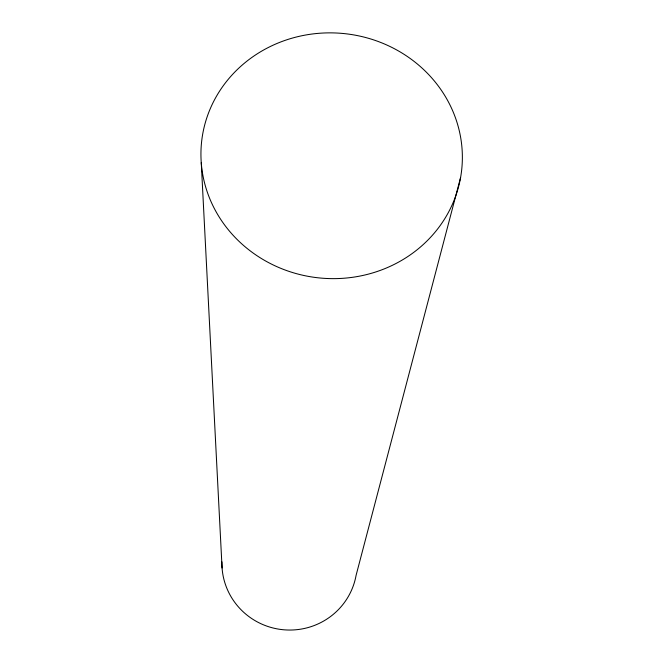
<?xml version="1.0" encoding="UTF-8"?>
<svg xmlns="http://www.w3.org/2000/svg" width="663" height="663" viewBox="0 0 663 663"><rect width="100%" height="100%" fill="white"/><g stroke="black" fill="none" stroke-linecap="round" stroke-linejoin="round"><path stroke-width="0.99" d="M460.603 177.427A130.793 122.796 5.9 0 1 248.65 249.669A130.793 122.796 5.9 0 1 285.703 40.161A130.793 122.796 5.9 0 1 460.603 177.427L356.089 575.351A67.626 66.549 5.9 0 1 282.861 629.701A67.626 66.549 5.9 0 1 221.914 561.859M201.254 162.626L222.072 567.992"/></g></svg>
